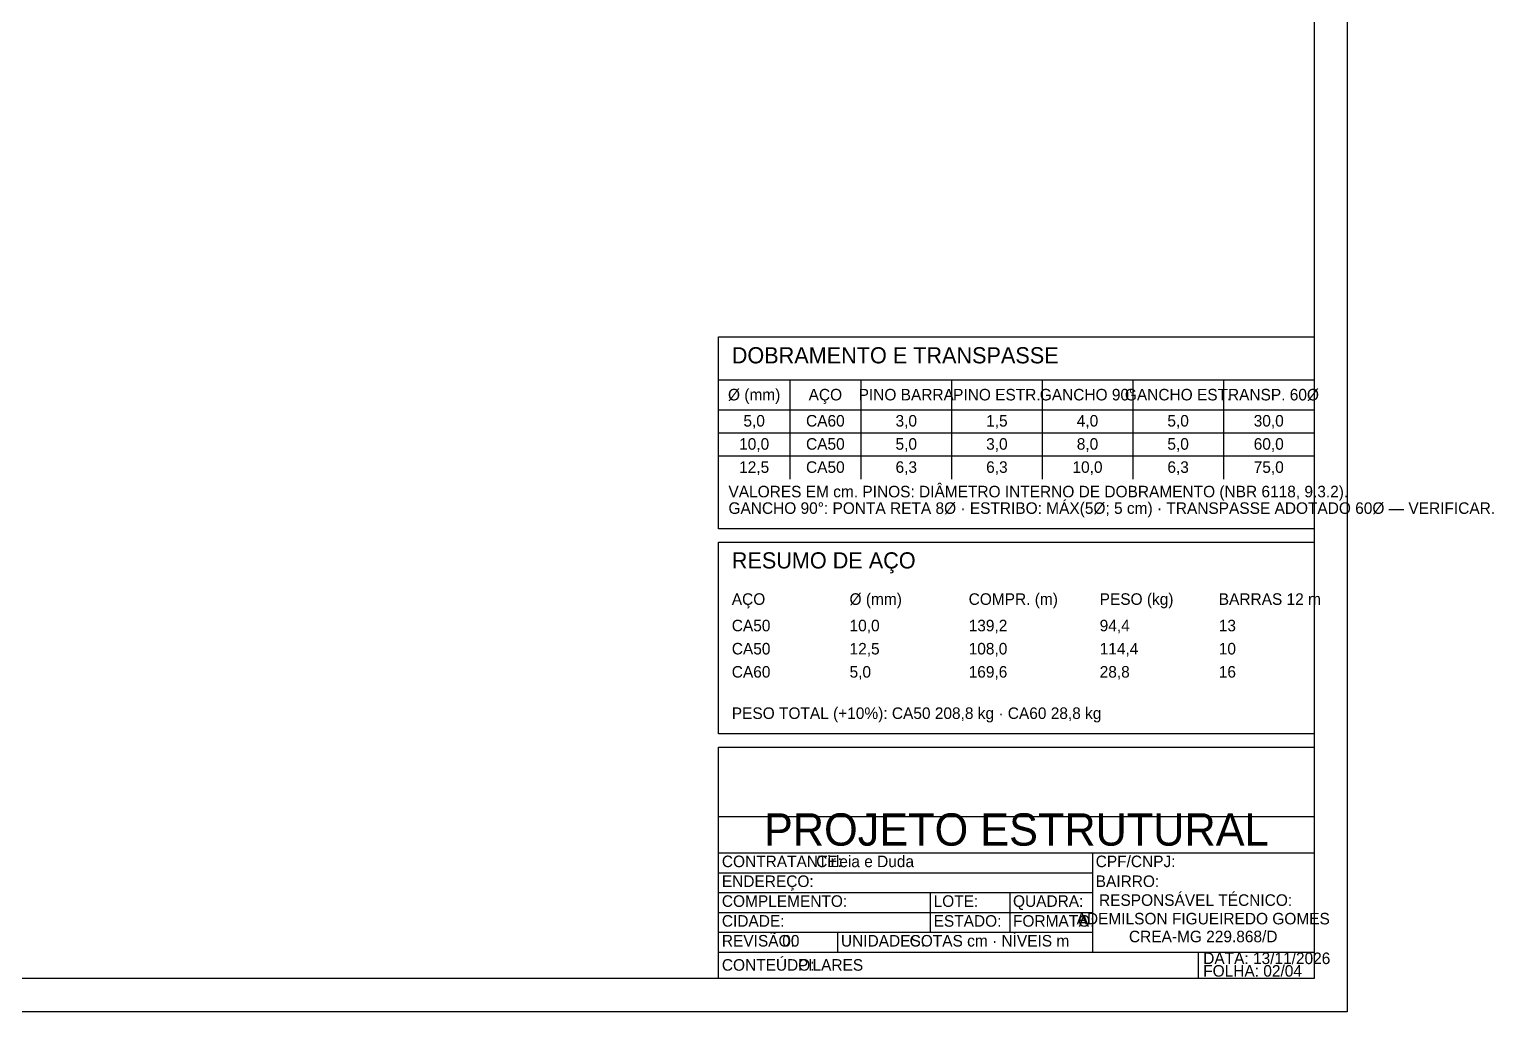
# Model space of a CAD drawing. Header units: millimetres. Extents: x 0 to 3648, y 0 to 594.
# Drawn here: x 1363.7 to 1806.3, y 0 to 297 of the extents above; entities that cross this region are included whole.
import ezdxf
from ezdxf.enums import TextEntityAlignment as Align

# ---------------------------------------------------------------- set-up
doc = ezdxf.new("R2010")
doc.units = ezdxf.units.MM
for name, color, linetype in [('FORMAS', 7, 'CONTINUOUS'), ('MOLDURA', 7, 'CONTINUOUS'), ('SECUNDARIAS', 8, 'CONTINUOUS'), ('TEXTOS', 2, 'CONTINUOUS')]:
    doc.layers.add(name, color=color, linetype=linetype)

msp = doc.modelspace()

# ---------------------------------------------------------------- linework, layer by layer
at = {"layer": 'FORMAS'}
for p, q in [((1571.9998, 204), (1751.9998, 204)), ((1571.9998, 146.00001), (1571.9998, 204)), ((1751.9998, 204), (1751.9998, 146.00001)), ((1751.9998, 146.00001), (1571.9998, 146.00001)), ((1571.9998, 141.99999), (1751.9998, 141.99999)), ((1571.9998, 84), (1571.9998, 141.99999)), ((1751.9998, 141.99999), (1751.9998, 84)), ((1751.9998, 84), (1571.9998, 84)), ((1571.9998, 80.00001), (1751.9998, 80.00001)), ((1571.9998, 9.99997), (1571.9998, 80.00001)), ((1751.9998, 80.00001), (1751.9998, 9.99997)), ((1751.9998, 9.99997), (1571.9998, 9.99997))]:
    msp.add_line(p, q, dxfattribs=at)
at = {"layer": 'MOLDURA'}
for p, q in [((1761.9998, 594), (1761.9998, -0.00003)), ((1751.9998, 584), (1751.9998, 9.99997)), ((1751.9998, 9.99997), (940.99995, 9.99997)), ((1761.9998, -0.00003), (920.99995, -0.00003))]:
    msp.add_line(p, q, dxfattribs=at)
at = {"layer": 'SECUNDARIAS'}
for p, q in [((1571.9998, 191.00001), (1751.9998, 191.00001)), ((1593.52173, 191.00001), (1593.52173, 161.00001)), ((1615.04342, 191.00001), (1615.04342, 161.00001)), ((1642.43475, 191.00001), (1642.43475, 161.00001)), ((1669.82607, 191.00001), (1669.82607, 161.00001)), ((1697.2174, 191.00001), (1697.2174, 161.00001)), ((1724.60872, 191.00001), (1724.60872, 161.00001)), ((1571.9998, 181.99999), (1751.9998, 181.99999)), ((1571.9998, 175.00001), (1751.9998, 175.00001)), ((1571.9998, 167.99999), (1751.9998, 167.99999)), ((1571.9998, 59), (1751.9998, 59)), ((1571.9998, 48.00003), (1751.9998, 48.00003)), ((1685.0001, 48.00003), (1685.0001, 29.99997)), ((1685.0001, 48.00003), (1685.0001, 18.00003)), ((1571.9998, 41.99999), (1685.0001, 41.99999)), ((1685.0001, 41.99999), (1685.0001, 36.00001)), ((1571.9998, 36.00001), (1685.0001, 36.00001)), ((1635.99995, 36.00001), (1635.99995, 29.99997)), ((1660.0001, 36.00001), (1660.0001, 29.99997)), ((1571.9998, 29.99997), (1685.0001, 29.99997)), ((1635.99995, 29.99997), (1635.99995, 24)), ((1660.0001, 29.99997), (1660.0001, 24)), ((1571.9998, 24), (1685.0001, 24)), ((1607.9999, 24), (1607.9999, 18.00003)), ((1571.9998, 18.00003), (1685.0001, 18.00003)), ((1571.9998, 18.00003), (1751.9998, 18.00003)), ((1716.9998, 18.00003), (1716.9998, 9.99997))]:
    msp.add_line(p, q, dxfattribs=at)

# ---------------------------------------------------------------- texts
at = {"layer": 'TEXTOS'}
for s, height, p in [('DOBRAMENTO E TRANSPASSE', 4.88827, (1575.99995, 196.00001)), ('VALORES EM cm. PINOS: DIÂMETRO INTERNO DE DOBRAMENTO (NBR 6118, 9.3.2).', 3.49162, (1575.0001, 155.49999)), ('GANCHO 90°: PONTA RETA 8Ø · ESTRIBO: MÁX(5Ø; 5 cm) · TRANSPASSE ADOTADO 60Ø — VERIFICAR.', 3.49162, (1575.0001, 150.49999)), ('RESUMO DE AÇO', 4.88827, (1575.99995, 134)), ('AÇO', 3.49162, (1575.99995, 122.99999)), ('Ø (mm)', 3.49162, (1611.59991, 122.99999)), ('COMPR. (m)', 3.49162, (1647.60001, 122.99999)), ('PESO (kg)', 3.49162, (1687.19987, 122.99999)), ('BARRAS 12 m', 3.49162, (1723.19997, 122.99999)), ('CA50', 3.49162, (1575.99995, 115.00001)), ('10,0', 3.49162, (1611.59991, 115.00001)), ('139,2', 3.49162, (1647.60001, 115.00001)), ('94,4', 3.49162, (1687.19987, 115.00001)), ('13', 3.49162, (1723.19997, 115.00001)), ('CA50', 3.49162, (1575.99995, 107.99999)), ('12,5', 3.49162, (1611.59991, 107.99999)), ('108,0', 3.49162, (1647.60001, 107.99999)), ('114,4', 3.49162, (1687.19987, 107.99999)), ('10', 3.49162, (1723.19997, 107.99999)), ('CA60', 3.49162, (1575.99995, 101.00001)), ('5,0', 3.49162, (1611.59991, 101.00001)), ('169,6', 3.49162, (1647.60001, 101.00001)), ('28,8', 3.49162, (1687.19987, 101.00001)), ('16', 3.49162, (1723.19997, 101.00001)), ('PESO TOTAL (+10%): CA50 208,8 kg · CA60 28,8 kg', 3.49162, (1575.99995, 88.50001)), ('CONTRATANTE:', 3.49162, (1572.9999, 43.70002)), ('Cirleia e Duda', 3.49162, (1601.50451, 43.70002)), ('CPF/CNPJ:', 3.49162, (1685.99995, 43.70002)), ('ENDEREÇO:', 3.49162, (1572.9999, 37.69998)), ('BAIRRO:', 3.49162, (1685.99995, 37.69998)), ('RESPONSÁVEL TÉCNICO:', 3.49162, (1686.9998, 31.99999)), ('COMPLEMENTO:', 3.49162, (1572.9999, 31.70001)), ('LOTE:', 3.49162, (1636.9998, 31.70001)), ('QUADRA:', 3.49162, (1660.99995, 31.70001)), ('CIDADE:', 3.49162, (1572.9999, 25.69997)), ('ESTADO:', 3.49162, (1636.9998, 25.69997)), ('FORMATO:', 3.49162, (1660.99995, 25.69997)), ('A', 3.49162, (1680.86073, 25.69997)), ('REVISÃO:', 3.49162, (1572.9999, 19.69999)), ('00', 3.49162, (1591.2511, 19.69999)), ('UNIDADES:', 3.49162, (1609, 19.69999)), ('COTAS cm · NÍVEIS m', 3.49162, (1629.75496, 19.69999)), ('DATA: 13/11/2026', 3.49162, (1718.49995, 14.40002)), ('CONTEÚDO:', 3.49162, (1572.9999, 12.4)), ('PILARES', 3.49162, (1595.98367, 12.4)), ('FOLHA: 02/04', 3.49162, (1718.49995, 10.6))]:
    msp.add_text(s, height=height, dxfattribs=at).set_placement(p)
for s, height, p in [('Ø (mm)', 3.49162, (1582.76077, 184.8)), ('AÇO', 3.49162, (1604.28245, 184.8)), ('PINO BARRA', 3.49162, (1628.73908, 184.8)), ('PINO ESTR.', 3.49162, (1656.13041, 184.8)), ('GANCHO 90°', 3.49162, (1683.52173, 184.8)), ('GANCHO EST.', 3.49162, (1710.91306, 184.8)), ('TRANSP. 60Ø', 3.49162, (1738.30439, 184.8)), ('5,0', 3.49162, (1582.76077, 176.90002)), ('CA60', 3.49162, (1604.28245, 176.90002)), ('3,0', 3.49162, (1628.73908, 176.90002)), ('1,5', 3.49162, (1656.13041, 176.90002)), ('4,0', 3.49162, (1683.52173, 176.90002)), ('5,0', 3.49162, (1710.91306, 176.90002)), ('30,0', 3.49162, (1738.30439, 176.90002)), ('10,0', 3.49162, (1582.76077, 169.9)), ('CA50', 3.49162, (1604.28245, 169.9)), ('5,0', 3.49162, (1628.73908, 169.9)), ('3,0', 3.49162, (1656.13041, 169.9)), ('8,0', 3.49162, (1683.52173, 169.9)), ('5,0', 3.49162, (1710.91306, 169.9)), ('60,0', 3.49162, (1738.30439, 169.9)), ('12,5', 3.49162, (1582.76077, 162.89999)), ('CA50', 3.49162, (1604.28245, 162.89999)), ('6,3', 3.49162, (1628.73908, 162.89999)), ('6,3', 3.49162, (1656.13041, 162.89999)), ('10,0', 3.49162, (1683.52173, 162.89999)), ('6,3', 3.49162, (1710.91306, 162.89999)), ('75,0', 3.49162, (1738.30439, 162.89999)), ('PROJETO ESTRUTURAL', 9.77654, (1661.9998, 50.19998)), ('ADEMILSON FIGUEIREDO GOMES', 3.49162, (1718.49995, 26.40003)), ('CREA-MG 229.868/D', 3.49162, (1718.49995, 21.00001))]:
    msp.add_text(s, height=height, dxfattribs=at).set_placement(p, align=Align.CENTER)

doc.saveas('drawing.dxf')
